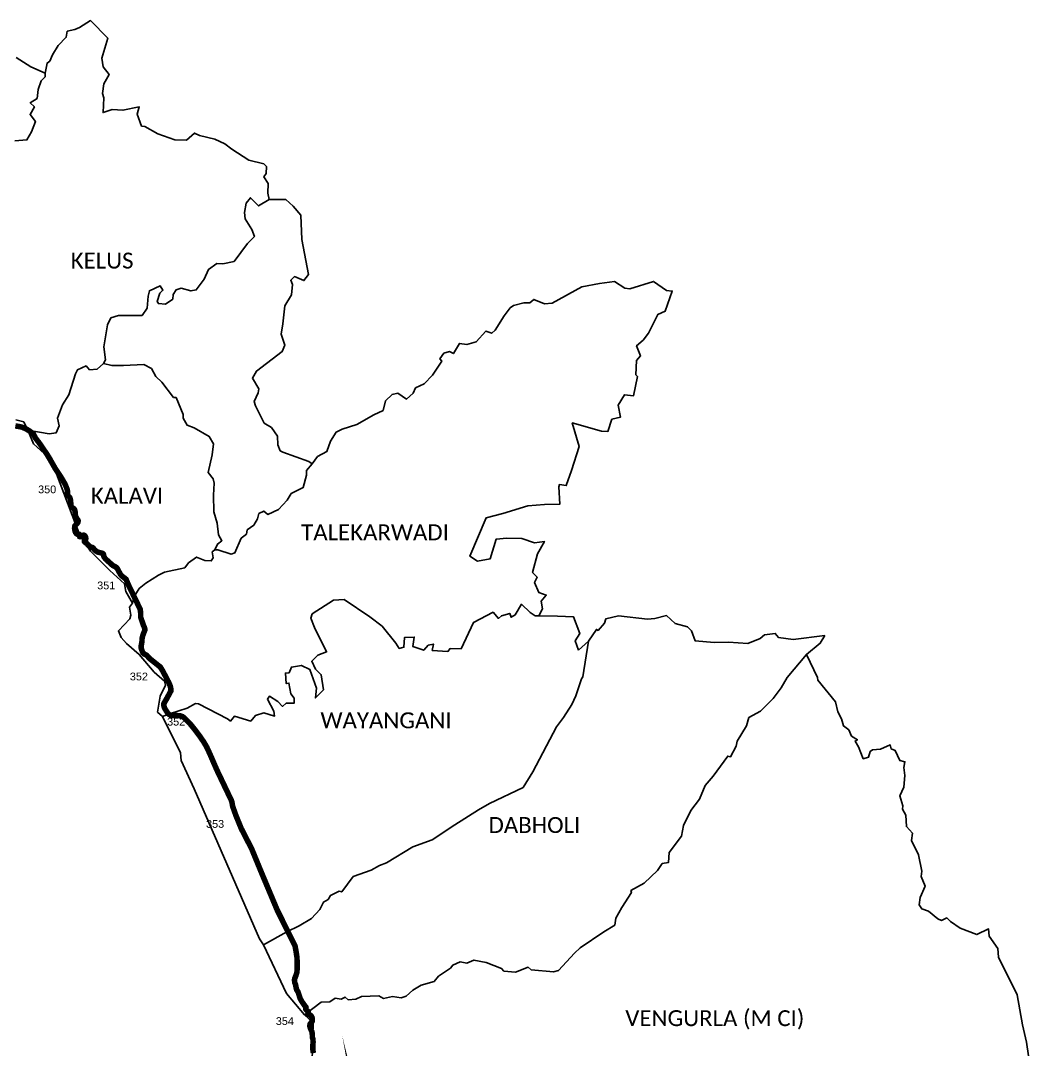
# Model space of a CAD drawing. Header units: metres. Extents: x 0 to 561379, y 0 to 4092696.
# Drawn here: x 348725 to 357840, y 1753871 to 1763161 of the extents above; entities that cross this region are included whole.
import ezdxf

# ---------------------------------------------------------------- set-up
doc = ezdxf.new("R2010")
doc.units = ezdxf.units.M
for name, color, linetype in [('COASTLINE', 5, 'Continuous'), ('NATURALLY PROTECTED', 3, 'Continuous'), ('VILLAGE BOUNDRY', 32, 'Continuous'), ('VILLAGE NAME', 1, 'Continuous')]:
    doc.layers.add(name, color=color, linetype=linetype)
doc.styles.get("Standard").update_dxf_attribs({"font": 'arial.ttf'})

msp = doc.modelspace()

# ---------------------------------------------------------------- linework, layer by layer
at = {"layer": 'COASTLINE', "const_width": 50, "flags": 128}
for points in [[(348677.6439802059, 1759501.072132849), (348706.3421552451, 1759496.37231538), (348735.3291499772, 1759490.893671015), (348766.99429096, 1759477.7610382), (348786.0301344217, 1759467.582576367), (348809.2669916124, 1759452.717725114), (348827.278837976, 1759438.886833704), (348842.0417876385, 1759424.786599319), (348851.2840022169, 1759409.115279756), (348856.787369295, 1759397.326607438), (348860.6231435991, 1759389.998725322), (348870.1954785017, 1759377.309652595), (348874.8790408039, 1759371.442964884), (348887.4766729758, 1759355.196110707), (348910.8996665656, 1759322.640323762), (348934.5838368981, 1759286.839234998), (348960.6144522521, 1759248.829922058), (348983.3223190465, 1759212.638625006), (349037.3475574029, 1759117.424151029), (349090.3716182459, 1759037.544132438), (349126.2243446728, 1758976.346118143), (349144.9782857794, 1758930.585327994), (349148.5819029791, 1758912.849630964), (349149.1332761025, 1758890.520639847), (349149.5385146199, 1758881.191636082), (349151.9595815681, 1758873.238794702), (349159.5699816534, 1758865.459147376), (349168.2987512981, 1758856.536259135), (349171.6784256405, 1758847.651460046), (349176.5454335121, 1758827.834826036), (349178.2752112245, 1758802.24749138), (349179.5216756717, 1758783.809455834), (349183.2914629492, 1758771.127858736), (349189.552449864, 1758764.624213378), (349204.7732500347, 1758754.42402266), (349211.1731166462, 1758747.681452976), (349215.1508798939, 1758736.962201767), (349218.7835167315, 1758716.215953894), (349220.3402130312, 1758689.764213979), (349224.6807217548, 1758678.958887414), (349234.3670623784, 1758661.843454628), (349238.2001629375, 1758655.070496961), (349243.1879959378, 1758650.605664598), (349244.9177736502, 1758644.727500173), (349242.841833112, 1758631.93357201), (349236.6150479135, 1758621.214320802), (349226.4104994672, 1758612.570268217), (349219.4675510576, 1758603.678944604), (349215.1664472502, 1758598.170837156), (349213.7589736818, 1758588.637667103), (349212.2241181836, 1758578.24170742), (349214.4512993332, 1758564.952337017), (349216.9636230155, 1758549.961549225), (349221.9145283969, 1758537.214683426), (349229.6980098951, 1758528.397436788), (349235.1920492323, 1758524.241301184), (349240.0227825562, 1758522.609521071), (349246.6216409716, 1758521.861447962), (349252.1996299759, 1758522.609521071), (349256.5546485185, 1758521.725292396), (349259.4794134704, 1758518.869155528), (349259.7519907853, 1758514.925339141), (349258.7311213742, 1758507.853074753), (349258.1623984547, 1758503.913140021), (349258.8668918239, 1758501.937350172), (349261.9284636408, 1758500.985304549), (349265.0584388906, 1758501.869011555), (349273.1538814981, 1758505.405404582), (349282.8029111581, 1758511.426506269), (349291.2932281268, 1758514.473052261), (349296.0825048249, 1758514.364545144), (349303.3757617229, 1758510.991434461), (349308.8179802775, 1758504.35476355), (349312.3013732624, 1758496.629891451), (349313.623839626, 1758487.440694934), (349312.9698613537, 1758477.975013935), (349310.5757412125, 1758472.752587234), (349305.1335226576, 1758468.400304149), (349301.4324823873, 1758463.286906235), (349301.3236587445, 1758457.302843036), (349307.4395474691, 1758450.710513976), (349325.04466, 1758437.001578678), (349343.7317141299, 1758416.759784568), (349357.6642496532, 1758408.125643691), (349374.3837068474, 1758403.669026839), (349381.3494564013, 1758398.098647026), (349389.9879808071, 1758385.007367627), (349403.6427569375, 1758372.473752213), (349418.1328840781, 1758363.281947352), (349435.4088964741, 1758358.547281012), (349451.3863734974, 1758354.168491455), (349462.203350159, 1758351.067071596), (349467.3910104573, 1758349.579676996), (349472.0233884006, 1758344.756965376), (349474.6538113092, 1758336.693530203), (349475.5306189453, 1758326.702528687), (349478.8626952457, 1758318.11325133), (349490.7876936637, 1758300.935218284), (349515.1983913637, 1758278.955223617), (349529.6092076447, 1758265.979368977), (349543.0807591022, 1758253.849251566), (349556.7648579255, 1758241.527751261), (349566.2294249201, 1758236.886283809), (349580.3882438468, 1758229.942733485), (349592.2496761178, 1758221.01607453), (349601.3690973832, 1758207.168375322), (349618.2035967141, 1758175.616800883), (349626.8701911624, 1758159.373686402), (349640.0097818968, 1758145.193074464), (349668.9454703053, 1758123.106659355), (349676.5639549843, 1758117.291521566), (349682.7992382396, 1758102.773573198), (349698.8798998847, 1758065.332096056), (349765.3787640472, 1757927.347299252), (349788.1293263003, 1757880.140001064), (349804.0492224801, 1757847.106299404), (349808.8387813127, 1757813.162338114), (349809.2906585342, 1757772.948974349), (349814.7152580232, 1757757.134061967), (349821.629677674, 1757736.975718264), (349833.5485408973, 1757702.22738745), (349840.5116434413, 1757688.193438832), (349846.1808370225, 1757668.640769252), (349846.4648149094, 1757657.589214996), (349842.4953429868, 1757647.104193095), (349836.9151827091, 1757632.364675127), (349828.2739897302, 1757609.539700066), (349820.9492981312, 1757578.810439314), (349820.3637232915, 1757553.157374386), (349816.6782292558, 1757532.471118428), (349813.4610878704, 1757514.413672261), (349813.5596545783, 1757496.198441038), (349817.812067972, 1757480.89632912), (349829.1525279658, 1757451.708436169), (349839.5468996963, 1757442.757672261), (349852.7133648365, 1757435.965514086), (349862.7723451987, 1757430.776407901), (349872.2757101466, 1757420.096348145), (349888.9068911789, 1757401.405914997), (349915.367799858, 1757380.423433293), (349951.3712471332, 1757351.874085918), (349986.5171582504, 1757324.004731697), (350006.1095467703, 1757291.204530745), (350037.4333553919, 1757232.765657529), (350061.6679533431, 1757186.009187733), (350076.2664760509, 1757151.781088508), (350080.8613348165, 1757129.248820755), (350081.807861211, 1757108.322534302), (350076.2796201575, 1757098.120778578), (350065.5492216965, 1757078.319018331), (350054.4443039628, 1757057.826124304), (350037.1559659528, 1757026.426787335), (350020.6914670073, 1756998.976051603), (350017.6485506719, 1756990.238098628), (350017.2930601057, 1756978.685742291), (350021.2055291677, 1756963.22399971), (350030.450356726, 1756943.140792925), (350044.3632003522, 1756921.891134626), (350055.2396688928, 1756905.279056881), (350066.2326068894, 1756895.58807033), (350079.7464304917, 1756888.301400051), (350091.1252378646, 1756886.524074333), (350118.5073392204, 1756886.168817857), (350138.9536497919, 1756885.903546607), (350165.0921496574, 1756883.32520104), (350187.2486433284, 1756876.005143957), (350204.3184090107, 1756863.031240047), (350218.3649502552, 1756848.635788563), (350224.3192998759, 1756842.533535375), (350257.4614494675, 1756808.895834), (350296.3208264605, 1756760.702562864), (350339.1974228368, 1756703.794487336), (350377.3741351039, 1756648.900619296), (350405.2141085006, 1756601.353806035), (350435.5790140842, 1756535.212457865), (350494.9542300032, 1756398.161186712), (350609.2916040222, 1756158.210216313), (350630.9306363482, 1756112.798059093), (350639.6036524081, 1756065.376117227), (350668.9362880089, 1755982.913837906), (350717.0612120951, 1755865.176312006), (350810.471281399, 1755683.532788892), (350903.0309615136, 1755458.678083777), (351041.3836508155, 1755129.566915338), (351174.5205682294, 1754861.993580161), (351203.1401799481, 1754803.110383066), (351213.7697122814, 1754741.687834163), (351220.0712328785, 1754699.308908641), (351221.3315369943, 1754654.002668237), (351221.7516383686, 1754603.942898165), (351219.2310301298, 1754568.694267146), (351210.4089012974, 1754538.494582893), (351200.3791385863, 1754513.353429795), (351197.137230447, 1754498.432136126), (351199.5582973949, 1754475.305513361), (351206.5541030026, 1754457.018934042), (351211.3962368988, 1754430.934448987), (351217.0540299077, 1754409.566371863), (351222.9729996598, 1754400.154422753), (351229.806923001, 1754389.287575751), (351235.0793708155, 1754372.993734893), (351241.6847106558, 1754352.580757855), (351249.0084568139, 1754329.9476359), (351263.0625932458, 1754304.847091724), (351285.9300680498, 1754270.694998146), (351294.569628871, 1754261.603353701), (351300.2844247408, 1754253.670335737), (351301.6597483025, 1754247.43013314), (351299.3319587625, 1754239.391216403), (351299.7745082431, 1754233.629384127), (351304.6415161148, 1754226.542513013), (351313.0022811274, 1754219.561540671), (351318.7522022218, 1754214.760539799), (351321.8905817039, 1754210.465201207), (351322.5259044945, 1754205.599595989), (351321.4313473647, 1754193.803885859), (351323.0648406303, 1754189.373608565), (351326.1336673567, 1754185.354150197), (351334.9162535373, 1754182.074939904), (351342.8871955957, 1754179.098778361), (351346.7687028602, 1754175.517040987), (351350.2603871701, 1754169.699390147), (351354.6763724343, 1754162.341720293), (351358.1112356851, 1754151.238573437), (351358.6408440801, 1754135.372537509), (351357.4769493101, 1754126.275676375), (351348.4746430127, 1754113.954901845), (351338.1831890831, 1754099.869768629), (351336.7279080857, 1754091.425068228), (351336.6315214307, 1754077.300884538), (351339.7003481574, 1754065.560205752), (351344.7798212363, 1754053.501830646), (351355.4094255607, 1754028.267765186), (351357.4810949726, 1754010.606567404), (351358.6449897426, 1753988.182632559), (351359.1604082761, 1753978.252429322), (351362.4527808243, 1753969.09476991), (351364.357712781, 1753957.988440427), (351365.3122515906, 1753938.48793773), (351363.0901764465, 1753909.585397632), (351363.6166755945, 1753894.844079711), (351362.5584952202, 1753874.112438565), (351364.8893940071, 1753857.245320144), (351367.5262060015, 1753838.164517316)], [(351787.8837842638, 1753246.835922051), (351787.5569904406, 1753248.155109825), (351791.5982979375, 1753225.574265369)]]:
    msp.add_lwpolyline(points, dxfattribs=at)
at = {"layer": 'NATURALLY PROTECTED', "const_width": 50, "flags": 128}
for points in [[(348966.4606713285, 1759239.51234709), (348983.3223190465, 1759212.638625006), (349037.3475574029, 1759117.424151029), (349090.3716182459, 1759037.544132438), (349126.2243446728, 1758976.346118143), (349144.9782857794, 1758930.585327994), (349148.5819029791, 1758912.849630964), (349149.1332761025, 1758890.520639847), (349149.5385146199, 1758881.191636082), (349151.9595815681, 1758873.238794702), (349159.5699816534, 1758865.459147376), (349168.2987512981, 1758856.536259135), (349171.6784256405, 1758847.651460046), (349176.5454335121, 1758827.834826036), (349178.2752112245, 1758802.24749138), (349179.5216756717, 1758783.809455834), (349183.2914629492, 1758771.127858736), (349189.552449864, 1758764.624213378), (349204.7732500347, 1758754.42402266), (349211.1731166462, 1758747.681452976), (349215.1508798939, 1758736.962201767), (349218.7835167315, 1758716.215953894), (349220.3402130312, 1758689.764213979), (349222.9444848616, 1758683.281101196)], [(349421.5847349808, 1758362.335932618), (349435.4088964741, 1758358.547281012), (349451.3863734974, 1758354.168491455), (349462.203350159, 1758351.067071596), (349467.3910104573, 1758349.579676996), (349472.0233884006, 1758344.756965376), (349474.6538113092, 1758336.693530203), (349475.5306189453, 1758326.702528687), (349478.8626952457, 1758318.11325133), (349490.7876936637, 1758300.935218284), (349515.1983913637, 1758278.955223617), (349529.6092076447, 1758265.979368977), (349543.0807591022, 1758253.849251566), (349556.7648579255, 1758241.527751261), (349566.2294249201, 1758236.886283809), (349580.3882438468, 1758229.942733485), (349592.2496761178, 1758221.01607453), (349601.3690973832, 1758207.168375322), (349618.2035967141, 1758175.616800883), (349626.8701911624, 1758159.373686402), (349640.0097818968, 1758145.193074464), (349668.9454703053, 1758123.106659355), (349676.5639549843, 1758117.291521566), (349682.7992382396, 1758102.773573198), (349698.8798998847, 1758065.332096056), (349765.3787640472, 1757927.347299252), (349788.1293263003, 1757880.140001064), (349797.2402126318, 1757861.234959377)], [(349809.0647199235, 1757793.055656232), (349809.2906585342, 1757772.948974349), (349814.7152580232, 1757757.134061967), (349821.629677674, 1757736.975718264), (349833.5485408973, 1757702.22738745), (349840.5116434413, 1757688.193438832), (349846.1808370225, 1757668.640769252), (349846.4648149094, 1757657.589214996), (349842.4953429868, 1757647.104193095), (349836.9151827091, 1757632.364675127)], [(349915.367799858, 1757380.423433293), (349951.3712471332, 1757351.874085918), (349986.5171582504, 1757324.004731697), (350006.1095467703, 1757291.204530745), (350037.4333553919, 1757232.765657529), (350061.6679533431, 1757186.009187733), (350076.2664760509, 1757151.781088508), (350080.8613348165, 1757129.248820755), (350081.807861211, 1757108.322534302), (350076.2796201575, 1757098.120778578), (350065.5492216965, 1757078.319018331)], [(350123.553237055, 1756886.103352177), (350138.9536497919, 1756885.903546607), (350165.0921496574, 1756883.32520104), (350187.2486433284, 1756876.005143957), (350204.3184090107, 1756863.031240047), (350218.3649502552, 1756848.635788563), (350224.3192998759, 1756842.533535375), (350228.5691148316, 1756838.220175857)], [(350371.7927047928, 1756656.926095582), (350377.3741351039, 1756648.900619296), (350405.2141085006, 1756601.353806035), (350435.5790140842, 1756535.212457865), (350494.9542300032, 1756398.161186712), (350609.2916040222, 1756158.210216313), (350630.9306363482, 1756112.798059093), (350639.6036524081, 1756065.376117227), (350668.9362880089, 1755982.913837906), (350717.0612120951, 1755865.176312006), (350810.471281399, 1755683.532788892), (350903.0309615136, 1755458.678083777), (351041.3836508155, 1755129.566915338), (351174.5205682294, 1754861.993580161), (351203.1401799481, 1754803.110383066), (351213.7697122814, 1754741.687834163), (351220.0712328785, 1754699.308908641), (351220.2085706464, 1754694.371800327)], [(351285.1132102506, 1754271.914958121), (351285.9300680498, 1754270.694998146), (351294.569628871, 1754261.603353701), (351300.2844247408, 1754253.670335737), (351301.6597483025, 1754247.43013314), (351299.3319587625, 1754239.391216403), (351299.7745082431, 1754233.629384127), (351304.6415161148, 1754226.542513013), (351313.0022811274, 1754219.561540671), (351318.7522022218, 1754214.760539799), (351321.8905817039, 1754210.465201207), (351322.5259044945, 1754205.599595989), (351321.4313473647, 1754193.803885859), (351323.0648406303, 1754189.373608565), (351326.1336673567, 1754185.354150197), (351334.9162535373, 1754182.074939904), (351342.8871955957, 1754179.098778361), (351346.7687028602, 1754175.517040987), (351350.2603871701, 1754169.699390147), (351354.6763724343, 1754162.341720293), (351358.1112356851, 1754151.238573437), (351358.6408440801, 1754135.372537509), (351357.4769493101, 1754126.275676375), (351348.4746430127, 1754113.954901845), (351338.1831890831, 1754099.869768629)]]:
    msp.add_lwpolyline(points, dxfattribs=at)
at = {"layer": 'VILLAGE BOUNDRY'}
for points in [[(348673.5740081524, 1762076.232912191, 0), (348782.4339259241, 1762082.999635117, 0), (348823.6605345556, 1762156.101127271, 0), (348858.5247598332, 1762250.931546298, 0), (348811.2967503292, 1762313.432722767, 0), (348849.8197281309, 1762382.506707051, 0), (348812.4965780123, 1762419.258129122, 0), (348873.3302000108, 1762459.159567473, 0), (348884.3607885648, 1762540.296246408, 0), (348910.8017860281, 1762617.418912986, 0), (348946.6955710513, 1762653.23343714, 0), (348946.8768346428, 1762687.590157151, 0), (348964.1893597768, 1762776.79194487, 0), (348987.7387717629, 1762793.605756756, 0), (349011.6973174594, 1762852.3992663, 0), (349063.2846913642, 1762937.546220881, 0), (349137.6243781251, 1763010.015628807, 0), (349146.1308237278, 1763065.327367904, 0), (349214.9245186481, 1763080.26911593, 0), (349255.6430969897, 1763097.835335736, 0), (349356.3798606513, 1763161.29015156, 0), (349511.6777403022, 1763002.169023921, 0), (349458.5831120486, 1762821.937049582, 0), (349471.5806739155, 1762742.565729054, 0), (349524.3597424601, 1762675.128691819, 0), (349475.5738055734, 1762590.825290938, 0), (349464.6328359602, 1762501.56960442, 0), (349475.2264131329, 1762464.396711922, 0), (349469.649948704, 1762330.727116744, 0), (349552.86357482, 1762357.696614139, 0), (349648.9392676754, 1762351.328544875, 0), (349796.5177088071, 1762381.384794646, 0), (349777.0750328723, 1762315.27123835, 0), (349817.539511819, 1762209.22097882, 0), (349847.3976422179, 1762203.493061116, 0), (349964.4243197948, 1762138.392532326, 0), (350117.8512657998, 1762085.937872231, 0), (350223.7084143008, 1762081.801573853, 0), (350296.2771855761, 1762144.943219343, 0), (350339.6713976543, 1762123.936975578, 0), (350477.2191771858, 1762089.607565409, 0), (350567.2941344323, 1762049.755115305, 0), (350632.0439921634, 1762001.127164556, 0), (350784.5546362281, 1761901.627844196, 0), (350919.1678208332, 1761867.140702123, 0), (350943.2223894303, 1761843.98383293, 0), (350942.9217507014, 1761780.8938277, 0), (350919.3830694214, 1761751.838098751, 0), (350959.5273931163, 1761691.507182792, 0), (350956.5792296564, 1761602.403699066, 0), (350967.9468230576, 1761546.06398434, 0), (350873.9698899366, 1761487.120694848, 0), (350799.3727583593, 1761561.998246055, 0), (350761.0562261934, 1761513.727860718, 0), (350745.2663492946, 1761427.980062031, 0), (350751.3427461237, 1761370.020276774, 0), (350812.6800805581, 1761274.196230614, 0), (350835.1241326079, 1761210.359002444, 0), (350774.4049526113, 1761148.910945821, 0), (350651.6104531697, 1760984.962236212, 0), (350549.2066501647, 1760965.026430688, 0), (350495.4677838924, 1760966.991764458, 0), (350421.9779680938, 1760913.771790582, 0), (350381.848838156, 1760826.192954448, 0), (350310.6487296922, 1760729.83725741, 0), (350262.7781985995, 1760720.811764253, 0), (350175.7512304929, 1760744.956585957, 0), (350129.933888594, 1760731.019388206, 0), (350103.4301486977, 1760687.751837133, 0), (350100.085710404, 1760645.740521851, 0), (350031.6254245616, 1760600.88349453, 0), (349969.1159842634, 1760605.187298124, 0), (349957.5256097507, 1760625.233867364, 0), (349980.4916554596, 1760700.255229301, 0), (350010.0532033017, 1760726.879432479, 0), (349985.6963832658, 1760766.022789561, 0), (349887.9914901216, 1760722.277983843, 0), (349876.1136169946, 1760672.489171068, 0), (349867.1838214567, 1760565.268186178, 0), (349821.1337001194, 1760499.110316026, 0), (349607.8983236204, 1760498.306906913, 0), (349541.0609455236, 1760476.078621574, 0), (349509.8223765738, 1760414.831943151, 0), (349475.3074095658, 1760215.383689753, 0), (349490.2167012268, 1760098.870769478, 0), (349472.1218161345, 1760063.379259099, 0), (349415.8889943656, 1760014.28521541, 0), (349347.3921725138, 1760006.529459295, 0), (349315.8153722397, 1760043.343725269, 0), (349237.5067183599, 1760007.933548614, 0), (349219.2273149359, 1759972.190064661, 0), (349160.3162044849, 1759781.715734163, 0), (349104.5445343969, 1759691.089703482, 0), (349059.7241588726, 1759570.478948775, 0), (349073.0378134862, 1759502.106515876, 0), (349046.6893645021, 1759439.290194858, 0), (348983.763676274, 1759430.471760789, 0), (348791.8369164712, 1759462.694914519, 0), (348753.59643947, 1759537.099093974, 0), (348681.6047914914, 1759557.224442447, 0)], [(348683.8566247162, 1762827.338967514, 0), (348818.5884440691, 1762742.946320369, 0), (348946.8768346428, 1762687.590157151, 0), (348946.6955710513, 1762653.23343714, 0), (348910.8017860281, 1762617.418912986, 0), (348884.3607885648, 1762540.296246408, 0), (348873.3302000108, 1762459.159567473, 0), (348812.4965780123, 1762419.258129122, 0), (348849.8197281309, 1762382.506707051, 0), (348811.2967503292, 1762313.432722767, 0), (348858.5247598332, 1762250.931546298, 0), (348823.6605345556, 1762156.101127271, 0), (348782.4339259241, 1762082.999635117, 0), (348673.5740081524, 1762076.232912191, 0)], [(351357.0784301748, 1753767.306443824, 0), (351366.1786759617, 1754112.175809834, 0), (351288.076731278, 1754182.323668273, 0), (351439.1776401958, 1754299.173859997, 0), (351515.4769675544, 1754301.394821838, 0), (351563.8465867843, 1754332.723539488, 0), (351618.7793063006, 1754324.21427071, 0), (351654.6025786643, 1754343.599185564, 0), (351681.2824204301, 1754320.161139641, 0), (351751.1881529605, 1754324.434478077, 0), (351802.3826672528, 1754348.86164574, 0), (351957.3187169865, 1754356.514270569, 0), (352001.3784507544, 1754331.582666676, 0), (352081.2583831298, 1754348.83289951, 0), (352159.5105329119, 1754338.271142379, 0), (352206.456151902, 1754351.595822349, 0), (352264.3750068834, 1754406.077217437, 0), (352339.8887049776, 1754450.947694383, 0), (352457.7964351618, 1754485.920304453, 0), (352498.3033774744, 1754533.525395219, 0), (352604.8300805941, 1754603.535539141, 0), (352626.1318431754, 1754631.378204929, 0), (352691.6207230025, 1754662.209229061, 0), (352753.5385913802, 1754648.967585016, 0), (352816.3684931603, 1754677.395491304, 0), (352927.7280425868, 1754655.145929323, 0), (353066.2193277639, 1754602.467563582, 0), (353087.5385194438, 1754578.033081372, 0), (353192.4922665004, 1754570.202499225, 0), (353305.6830664529, 1754613.741088645, 0), (353332.539547132, 1754591.241572454, 0), (353534.6763903414, 1754572.245984248, 0), (353581.2534856522, 1754585.00390881, 0), (353723.6141449184, 1754741.102006021, 0), (353775.6180179619, 1754788.334211776, 0), (353989.2422660355, 1754933.292020796, 0), (354089.7510804722, 1754994.052583649, 0), (354097.8726099239, 1755055.913464541, 0), (354151.8748413958, 1755153.946047537, 0), (354238.0162451732, 1755288.247765288, 0), (354234.1449506715, 1755305.068657383, 0), (354353.493027456, 1755373.594947869, 0), (354472.9680289022, 1755487.092424744, 0), (354517.4255422127, 1755550.292488051, 0), (354572.6814085135, 1755557.712121014, 0), (354578.3563668369, 1755648.776495155, 0), (354690.832530326, 1755796.485877108, 0), (354710.1125193052, 1755894.196555486, 0), (354774.0318144865, 1756027.440332476, 0), (354852.4744471963, 1756129.490827023, 0), (354903.6169996948, 1756254.661136414, 0), (354977.1441838507, 1756338.107194412, 0), (355107.665517538, 1756520.305782515, 0), (355132.1152765666, 1756512.081854169, 0), (355185.0783424652, 1756608.229168495, 0), (355191.6928340208, 1756653.959505644, 0), (355276.7206229083, 1756793.183146953, 0), (355298.3152109027, 1756868.060012621, 0), (355402.7937753559, 1756925.865350975, 0), (355517.8915736873, 1757040.063245095, 0), (355589.2734734431, 1757136.851424182, 0), (355644.9606879083, 1757229.593651186, 0), (355818.4888434963, 1757437.063508336, 0), (355919.1046754816, 1757228.439142157, 0), (355921.0358990107, 1757206.287742208, 0), (356081.2837613096, 1757010.377472822, 0), (356102.5124267041, 1756920.609374179, 0), (356134.126871881, 1756857.500984353, 0), (356154.0919935259, 1756791.640604851, 0), (356200.3901370761, 1756756.238781762, 0), (356226.293523897, 1756701.249425414, 0), (356278.9505133186, 1756666.917192986, 0), (356257.5251679259, 1756655.812663282, 0), (356287.7716909886, 1756603.432186289, 0), (356331.3669314996, 1756496.110997399, 0), (356378.8738718505, 1756509.564915748, 0), (356393.6742361629, 1756560.631946328, 0), (356415.7451534513, 1756575.491037886, 0), (356487.8017618883, 1756582.970342389, 0), (356574.0697596387, 1756621.336034807, 0), (356583.6619399093, 1756584.154468919, 0), (356620.0475565809, 1756569.69152646, 0), (356660.7679806274, 1756479.452199336, 0), (356706.4157717053, 1756468.963909327, 0), (356697.6806437398, 1756417.277069104, 0), (356707.0257720592, 1756345.928217348, 0), (356696.0779469204, 1756240.128357879, 0), (356661.4859915961, 1756160.112160374, 0), (356689.6490819749, 1756070.17170966, 0), (356683.9219681565, 1756040.19106067, 0), (356715.1826376759, 1755986.448039034, 0), (356720.8156311709, 1755883.642227396, 0), (356775.0166134125, 1755822.595302721, 0), (356767.6637754034, 1755758.869689799, 0), (356830.940643531, 1755628.220459818, 0), (356861.3129058945, 1755479.657121743, 0), (356854.7138853966, 1755432.491236709, 0), (356889.2143712592, 1755345.556908451, 0), (356843.9974354942, 1755243.626267265, 0), (356837.0031634786, 1755175.72014791, 0), (356858.566411562, 1755140.420259332, 0), (356918.6238180848, 1755120.223238956, 0), (357004.7230468775, 1755049.411296017, 0), (357037.9176808001, 1755035.412868114, 0), (357086.8734181868, 1755059.00060601, 0), (357119.965537484, 1755026.014135026, 0), (357205.5622417427, 1754966.751212202, 0), (357355.9238852385, 1754907.766675934, 0), (357462.1530780944, 1754959.593096858, 0), (357466.1817887922, 1754894.557248598, 0), (357544.9234882332, 1754783.004466198, 0), (357550.5979971474, 1754704.683592, 0), (357719.8832515169, 1754363.040806374, 0), (357768.0893385761, 1754092.636100462, 0), (357804.2826941842, 1753937.206739312, 0), (357839.9249339478, 1753690.335226534, 0)]]:
    msp.add_polyline3d(points, dxfattribs=at)
for points in [[(350844.1361716958, 1759681.34048596, 0), (350923.6761305756, 1759526.756699502, 0), (350989.8234728134, 1759487.202595531, 0), (351044.3993275467, 1759409.668956765, 0), (351047.5967669178, 1759329.692100401, 0), (351067.6664339607, 1759277.197561445, 0), (351091.3010940948, 1759263.71820656, 0), (351326.530260694, 1759179.005306936, 0), (351357.3106216985, 1759157.610063892, 0), (351307.0079450217, 1759097.590029591, 0), (351304.9673659875, 1759056.280898644, 0), (351274.2950232041, 1758943.949073963, 0), (351168.022410398, 1758890.05440345, 0), (351129.9044897439, 1758829.607215479, 0), (351051.6149592447, 1758747.478180095, 0), (350955.5523648097, 1758702.253520576, 0), (350920.1146171985, 1758732.466179226, 0), (350876.45183531, 1758710.183344305, 0), (350864.6846582901, 1758661.708377854, 0), (350830.1976175056, 1758606.173343627, 0), (350770.1073149765, 1758561.409846113, 0), (350765.3913285957, 1758524.818232223, 0), (350716.1583029903, 1758486.671038936, 0), (350659.4596971835, 1758355.749618132, 0), (350625.9792291353, 1758344.635182071, 0), (350504.1221894901, 1758383.757889342, 0), (350477.5324956064, 1758382.088795807, 0), (350502.0003923044, 1758434.264906323, 0), (350542.7000773277, 1758464.634878824, 0), (350510.6385642949, 1758517.058398189, 0), (350500.3955984683, 1758624.002230186, 0), (350470.6102722689, 1758724.608253196, 0), (350467.4240185457, 1758876.727220421, 0), (350473.8478590156, 1758984.605701525, 0), (350463.0976843602, 1759024.64882016, 0), (350418.7419189123, 1759081.745699181, 0), (350453.8855971528, 1759241.410761769, 0), (350464.9280048801, 1759338.347650936, 0), (350428.6344148095, 1759406.277541405, 0), (350293.2372921431, 1759483.476955571, 0), (350227.6284337585, 1759508.233503753, 0), (350193.5828378581, 1759570.566917624, 0), (350192.3303552559, 1759604.656814582, 0), (350129.3539680917, 1759758.112638152, 0), (350106.5501730405, 1759758.609232395, 0), (350000.025131422, 1759896.341770433, 0), (349946.8169813558, 1759946.220473004, 0), (349905.7030892995, 1760020.718071469, 0), (349837.4875865736, 1760055.189770099, 0), (349652.8357946213, 1760045.333906782, 0), (349549.1250526834, 1760047.556245139, 0), (349472.1218161345, 1760063.379259099, 0), (349490.2167012268, 1760098.870769478, 0), (349475.3074095658, 1760215.383689753, 0), (349509.8223765738, 1760414.831943151, 0), (349541.0609455236, 1760476.078621574, 0), (349607.8983236204, 1760498.306906913, 0), (349821.1337001194, 1760499.110316026, 0), (349867.1838214567, 1760565.268186178, 0), (349876.1136169946, 1760672.489171068, 0), (349887.9914901216, 1760722.277983843, 0), (349985.6963832658, 1760766.022789561, 0), (350010.0532033017, 1760726.879432479, 0), (349980.4916554596, 1760700.255229301, 0), (349957.5256097507, 1760625.233867364, 0), (349969.1159842634, 1760605.187298124, 0), (350031.6254245616, 1760600.88349453, 0), (350100.085710404, 1760645.740521851, 0), (350103.4301486977, 1760687.751837133, 0), (350129.933888594, 1760731.019388206, 0), (350175.7512304929, 1760744.956585957, 0), (350262.7781985995, 1760720.811764253, 0), (350310.6487296922, 1760729.83725741, 0), (350381.848838156, 1760826.192954448, 0), (350421.9779680938, 1760913.771790582, 0), (350495.4677838924, 1760966.991764458, 0), (350549.2066501647, 1760965.026430688, 0), (350651.6104531697, 1760984.962236212, 0), (350774.4049526113, 1761148.910945821, 0), (350835.1241326079, 1761210.359002444, 0), (350812.6800805581, 1761274.196230614, 0), (350751.3427461237, 1761370.020276774, 0), (350745.2663492946, 1761427.980062031, 0), (350761.0562261934, 1761513.727860718, 0), (350799.3727583593, 1761561.998246055, 0), (350873.9698899366, 1761487.120694848, 0), (350967.9468230576, 1761546.06398434, 0), (351118.8432642067, 1761547.110775405, 0), (351185.1105180881, 1761485.507804556, 0), (351253.3602320322, 1761402.814611871, 0), (351262.7747681099, 1761184.427680421, 0), (351325.3085971194, 1760867.752772973, 0), (351282.1899198046, 1760813.183494637, 0), (351198.7764570442, 1760849.486601804, 0), (351163.4840614785, 1760815.803593748, 0), (351180.149635252, 1760777.386959953, 0), (351171.3711393151, 1760684.596827703, 0), (351108.7087322201, 1760584.339057059, 0), (351093.0590577673, 1760423.952135804, 0), (351076.0361720697, 1760331.133395789, 0), (351110.4478050619, 1760230.077492384, 0), (351086.6575204942, 1760173.036615403, 0), (350854.0053640551, 1759996.878589486, 0), (350817.6092545796, 1759933.202000638, 0), (350875.4490005187, 1759837.340543197, 0), (350870.8825174897, 1759798.50167626, 0), (350832.3836064648, 1759721.684979503, 0)], [(352451.0227848438, 1757531.087930465, 0), (352404.1696098052, 1757520.575303941, 0), (352364.5147677003, 1757474.852715905, 0), (352264.0619150324, 1757510.278520589, 0), (352277.8767032243, 1757593.815217427, 0), (352189.8539345954, 1757589.716802423, 0), (352185.5651527902, 1757503.287606094, 0), (352142.4688238602, 1757491.942007023, 0), (352111.7597893538, 1757540.757379438, 0), (351989.2783556292, 1757692.738668273, 0), (351877.4199217926, 1757776.631680595, 0), (351645.0282825009, 1757932.45420178, 0), (351549.5121962192, 1757928.147486994, 0), (351356.4592795956, 1757803.210803096, 0), (351344.6903777882, 1757766.166524617, 0), (351376.6646038302, 1757682.13761228, 0), (351487.1816913983, 1757460.131442521, 0), (351407.6150168337, 1757431.3297084, 0), (351353.0035761183, 1757376.946225869, 0), (351388.0896346427, 1757305.194283292, 0), (351438.6885216233, 1757253.913809284, 0), (351459.069901303, 1757116.97846372, 0), (351385.7941959595, 1757044.712102949, 0), (351395.313727824, 1757132.510900924, 0), (351336.6659175887, 1757301.31371887, 0), (351259.7993153129, 1757338.811544082, 0), (351169.4676055026, 1757323.256597359, 0), (351147.9899508415, 1757271.801406393, 0), (351115.0347108842, 1757269.68701479, 0), (351123.5297223139, 1757173.905547466, 0), (351146.3949457841, 1757179.093484806, 0), (351165.2819418154, 1757081.178794326, 0), (351194.1999504942, 1757041.837579071, 0), (351195.9331970089, 1756998.197566801, 0), (351123.4181291168, 1756998.142705163, 0), (351089.4492871404, 1756969.159455016, 0), (351048.1811750568, 1757012.610769738, 0), (350971.5852934418, 1757059.480229382, 0), (350953.124083142, 1757034.541478848, 0), (351009.9735327425, 1756926.554796728, 0), (351017.3552930396, 1756880.478928253, 0), (350920.2263281366, 1756909.007281097, 0), (350845.0317942166, 1756885.874954461, 0), (350802.1840687628, 1756835.24441757, 0), (350655.6647562298, 1756879.276679224, 0), (350619.4246590397, 1756835.465022534, 0), (350591.2112704942, 1756856.325850744, 0), (350330.8247797382, 1756990.660073434, 0), (350304.2340054201, 1756994.737134904, 0), (350227.1725440471, 1756954.094917289, 0), (350077.3659908029, 1756905.961887736, 0), (350006.4908160684, 1756876.318619345, 0), (349961.2564806981, 1756916.914986549, 0), (349984.5933832069, 1757059.645123254, 0), (350032.3162627678, 1757160.610559048, 0), (350024.3039858172, 1757195.936439457, 0), (349932.2605912859, 1757278.29880423, 0), (349795.7064409736, 1757437.305379962, 0), (349680.2410519633, 1757536.459470774, 0), (349633.4166601597, 1757590.842225909, 0), (349607.8394036627, 1757649.895539639, 0), (349711.0094458512, 1757758.097907657, 0), (349719.6164699813, 1757792.983934027, 0), (349709.3228633567, 1757865.011359291, 0), (349734.6623912456, 1757900.520335133, 0), (349747.4414902715, 1757953.441229413, 0), (349794.7864716356, 1758032.229671137, 0), (349856.7165864903, 1758080.012207432, 0), (349969.9042256661, 1758152.348498715, 0), (350025.189152572, 1758179.819981496, 0), (350207.1896575686, 1758220.065286175, 0), (350241.3443954442, 1758266.102860826, 0), (350314.0445147994, 1758317.127678351, 0), (350388.4703572767, 1758285.786206837, 0), (350446.280643482, 1758282.679895502, 0), (350463.4751057663, 1758309.228836644, 0), (350455.3170075407, 1758363.354051522, 0), (350477.5324956064, 1758382.088795807, 0), (350504.1221894901, 1758383.757889342, 0), (350625.9792291353, 1758344.635182071, 0), (350659.4596971835, 1758355.749618132, 0), (350716.1583029903, 1758486.671038936, 0), (350765.3913285957, 1758524.818232223, 0), (350770.1073149765, 1758561.409846113, 0), (350830.1976175056, 1758606.173343627, 0), (350864.6846582901, 1758661.708377854, 0), (350876.45183531, 1758710.183344305, 0), (350920.1146171985, 1758732.466179226, 0), (350955.5523648097, 1758702.253520576, 0), (351051.6149592447, 1758747.478180095, 0), (351129.9044897439, 1758829.607215479, 0), (351168.022410398, 1758890.05440345, 0), (351274.2950232041, 1758943.949073963, 0), (351304.9673659875, 1759056.280898644, 0), (351307.0079450217, 1759097.590029591, 0), (351357.3106216985, 1759157.610063892, 0), (351406.2285613895, 1759224.235556456, 0), (351488.3008152129, 1759269.429723938, 0), (351523.3640743742, 1759363.197050328, 0), (351573.3720393793, 1759444.200587969, 0), (351626.922201499, 1759470.465240486, 0), (351759.996443406, 1759512.60149781, 0), (351914.117656217, 1759600.067339611, 0), (351997.2316788923, 1759641.462560491, 0), (352018.7027066672, 1759727.459006476, 0), (352078.5868742877, 1759785.273794739, 0), (352130.4164962715, 1759797.715311333, 0), (352209.0318362695, 1759743.370578962, 0), (352268.7703140794, 1759797.436009854, 0), (352289.6724047182, 1759844.575579945, 0), (352367.6692998183, 1759879.917446453, 0), (352441.7336001479, 1759960.187659119, 0), (352526.9247547674, 1760084.803199412, 0), (352509.2570515584, 1760106.593895267, 0), (352545.8587310932, 1760157.40499877, 0), (352596.8447786642, 1760172.710156677, 0), (352631.9087166827, 1760153.672922334, 0), (352687.9672656155, 1760246.797912446, 0), (352753.7986566738, 1760235.721395594, 0), (352836.6105557191, 1760259.311218841, 0), (352923.5325504746, 1760357.399847303, 0), (352977.6591440655, 1760337.261756858, 0), (353009.016147705, 1760365.341341696, 0), (353090.516763302, 1760496.161811105, 0), (353143.0231484098, 1760566.01189185, 0), (353174.1322542916, 1760588.279870847, 0), (353268.9381155627, 1760611.752099068, 0), (353321.1414920042, 1760613.016632253, 0), (353357.0356505786, 1760643.145122209, 0), (353452.9750039784, 1760603.669149946, 0), (353521.8612856785, 1760610.052453479, 0), (353792.1117953974, 1760758.512507547, 0), (353950.4997082904, 1760787.933911409, 0), (354085.5369023917, 1760805.166914279, 0), (354179.8981441898, 1760744.561239464, 0), (354223.1265463925, 1760738.418187245, 0), (354438.3633228597, 1760806.505989764, 0), (354555.0687358973, 1760724.785401781, 0), (354607.5351632673, 1760719.181586332, 0), (354544.5842361078, 1760537.474814797, 0), (354477.5767675341, 1760508.064871316, 0), (354393.9265995612, 1760339.933188152, 0), (354344.7878270011, 1760276.179975021, 0), (354285.4547077202, 1760224.930993741, 0), (354319.1770059282, 1760135.110856557, 0), (354283.7944230525, 1760092.621268024, 0), (354278.7403268547, 1759962.210540389, 0), (354292.9420268106, 1759948.813613538, 0), (354255.8604748908, 1759771.890651174, 0), (354174.7988409543, 1759782.112303058, 0), (354117.8751896066, 1759688.104659592, 0), (354139.6217827872, 1759579.851617889, 0), (354062.6299417745, 1759560.949101058, 0), (354026.743894817, 1759451.059484189, 0), (353969.2029476501, 1759452.421767558, 0), (353705.0940154659, 1759528.262748543, 0), (353766.8554911603, 1759314.769784269, 0), (353698.2168445325, 1759099.772105538, 0), (353650.1388307608, 1758962.827355937, 0), (353587.8984490177, 1758971.195432877, 0), (353582.494700493, 1758951.523117132, 0), (353592.2342260012, 1758793.856881988, 0), (353453.2944354017, 1758790.820349598, 0), (353303.8842920448, 1758780.047505111, 0), (353078.5381028411, 1758711.470355032, 0), (352927.0845881492, 1758670.881047823, 0), (352780.207049618, 1758324.225671955, 0), (352849.2275767796, 1758278.894626118, 0), (352963.1723895539, 1758299.831186873, 0), (353018.1533053864, 1758478.887864332, 0), (353114.8193292461, 1758486.516405618, 0), (353248.4531139866, 1758483.623564505, 0), (353362.2900683788, 1758446.595715326, 0), (353453.7219643994, 1758458.725649925, 0), (353391.5613308058, 1758347.046473491, 0), (353346.2696769487, 1758178.528456143, 0), (353389.0364219084, 1758135.030226539, 0), (353364.7024437771, 1758087.603761658, 0), (353401.9846960819, 1757997.88717939, 0), (353469.4519893104, 1757974.33729863, 0), (353422.4857371349, 1757917.603721619, 0), (353436.732477236, 1757849.368224263, 0), (353402.8338339127, 1757785.783962203, 0), (353368.7948008013, 1757785.656972825, 0), (353323.7453176351, 1757815.326091947, 0), (353245.4037542951, 1757890.22218319, 0), (353189.7518414025, 1757794.355200515, 0), (353152.0121180216, 1757773.075748757, 0), (353140.0622873451, 1757808.732759229, 0), (353066.3702241022, 1757785.243899681, 0), (353038.7669977014, 1757762.327949797, 0), (352989.3626743018, 1757818.619070952, 0), (352812.052796697, 1757727.213074258, 0), (352700.5270251589, 1757487.944319193, 0), (352601.942739498, 1757490.037614726, 0), (352582.4776955468, 1757465.462803414, 0), (352440.6588826184, 1757474.322256432, 0)], [(350470.6102722689, 1758724.608253196, 0), (350500.3955984683, 1758624.002230186, 0), (350510.6385642949, 1758517.058398189, 0), (350542.7000773277, 1758464.634878824, 0), (350502.0003923044, 1758434.264906323, 0), (350477.5324956064, 1758382.088795807, 0), (350455.3170075407, 1758363.354051522, 0), (350463.4751057663, 1758309.228836644, 0), (350446.280643482, 1758282.679895502, 0), (350388.4703572767, 1758285.786206837, 0), (350314.0445147994, 1758317.127678351, 0), (350241.3443954442, 1758266.102860826, 0), (350207.1896575686, 1758220.065286175, 0), (350025.189152572, 1758179.819981496, 0), (349969.9042256661, 1758152.348498715, 0), (349856.7165864903, 1758080.012207432, 0), (349794.7864716356, 1758032.229671137, 0), (349747.4414902715, 1757953.441229413, 0), (349734.6623912456, 1757900.520335133, 0), (349675.1648459563, 1758004.980782018, 0), (349661.9616940935, 1758074.665047914, 0), (349530.629392905, 1758196.441957161, 0), (349356.1249813135, 1758369.894268716, 0), (349263.0920161841, 1758507.524450394, 0), (349222.5157161165, 1758606.699047784, 0), (349081.077782537, 1758980.394590112, 0), (349050.4375460981, 1759067.874763702, 0), (348939.9195228104, 1759250.09644146, 0), (348840.6870698119, 1759338.439366438, 0), (348791.8369164712, 1759462.694914519, 0), (348983.763676274, 1759430.471760789, 0), (349046.6893645021, 1759439.290194858, 0), (349073.0378134862, 1759502.106515876, 0), (349059.7241588726, 1759570.478948775, 0), (349104.5445343969, 1759691.089703482, 0), (349160.3162044849, 1759781.715734163, 0), (349219.2273149359, 1759972.190064661, 0), (349237.5067183599, 1760007.933548614, 0), (349315.8153722397, 1760043.343725269, 0), (349347.3921725138, 1760006.529459295, 0), (349415.8889943656, 1760014.28521541, 0), (349472.1218161345, 1760063.379259099, 0), (349549.1250526834, 1760047.556245139, 0), (349652.8357946213, 1760045.333906782, 0), (349837.4875865736, 1760055.189770099, 0), (349905.7030892995, 1760020.718071469, 0), (349946.8169813558, 1759946.220473004, 0), (350000.025131422, 1759896.341770433, 0), (350106.5501730405, 1759758.609232395, 0), (350129.3539680917, 1759758.112638152, 0), (350192.3303552559, 1759604.656814582, 0), (350193.5828378581, 1759570.566917624, 0), (350227.6284337585, 1759508.233503753, 0), (350293.2372921431, 1759483.476955571, 0), (350428.6344148095, 1759406.277541405, 0), (350464.9280048801, 1759338.347650936, 0), (350453.8855971528, 1759241.410761769, 0), (350418.7419189123, 1759081.745699181, 0), (350463.0976843602, 1759024.64882016, 0), (350473.8478590156, 1758984.605701525, 0), (350467.4240185457, 1758876.727220421, 0)], [(353759.8422168795, 1757476.314873096, 0), (353851.5648991103, 1757558.027441682, 0), (353799.986503053, 1757235.229477317, 0), (353787.4420220736, 1757217.414653528, 0), (353736.7252193615, 1757065.077561094, 0), (353699.3885807547, 1756984.841562712, 0), (353624.4236853205, 1756867.65037347, 0), (353562.6526515069, 1756782.959082096, 0), (353347.2153346774, 1756378.400328539, 0), (353260.4658849639, 1756236.907107871, 0), (352958.3520771981, 1756090.404484452, 0), (352857.7778426585, 1756035.450539701, 0), (352643.728657027, 1755900.478451492, 0), (352440.2499036016, 1755764.186445744, 0), (352264.3218023767, 1755700.589148289, 0), (352029.1585585196, 1755554.70114287, 0), (351963.2028695616, 1755532.109168488, 0), (351888.0810847773, 1755491.239965797, 0), (351727.0286470054, 1755432.366271059, 0), (351623.631603265, 1755294.122380693, 0), (351601.3450172751, 1755298.746902167, 0), (351522.5653376468, 1755261.084736147, 0), (351500.9755226201, 1755225.431030364, 0), (351458.705480086, 1755201.602472794, 0), (351426.6686370006, 1755133.666755638, 0), (351349.8639861825, 1755053.117248866, 0), (351239.5970369267, 1754988.06086459, 0), (351128.033436699, 1754932.920803556, 0), (350918.1069914937, 1754815.042055395, 0), (350882.5388896015, 1754868.299116403, 0), (350291.9270100105, 1756224.098531065, 0), (350175.3922035836, 1756481.574547999, 0), (350167.1373180931, 1756550.001151052, 0), (350006.4908160684, 1756876.318619345, 0), (350077.3659908029, 1756905.961887736, 0), (350227.1725440471, 1756954.094917289, 0), (350304.2340054201, 1756994.737134904, 0), (350330.8247797382, 1756990.660073434, 0), (350591.2112704942, 1756856.325850744, 0), (350619.4246590397, 1756835.465022534, 0), (350655.6647562298, 1756879.276679224, 0), (350802.1840687628, 1756835.24441757, 0), (350845.0317942166, 1756885.874954461, 0), (350920.2263281366, 1756909.007281097, 0), (351017.3552930396, 1756880.478928253, 0), (351009.9735327425, 1756926.554796728, 0), (350953.124083142, 1757034.541478848, 0), (350971.5852934418, 1757059.480229382, 0), (351048.1811750568, 1757012.610769738, 0), (351089.4492871404, 1756969.159455016, 0), (351123.4181291168, 1756998.142705163, 0), (351195.9331970089, 1756998.197566801, 0), (351194.1999504942, 1757041.837579071, 0), (351165.2819418154, 1757081.178794326, 0), (351146.3949457841, 1757179.093484806, 0), (351123.5297223139, 1757173.905547466, 0), (351115.0347108842, 1757269.68701479, 0), (351147.9899508415, 1757271.801406393, 0), (351169.4676055026, 1757323.256597359, 0), (351259.7993153129, 1757338.811544082, 0), (351336.6659175887, 1757301.31371887, 0), (351395.313727824, 1757132.510900924, 0), (351385.7941959595, 1757044.712102949, 0), (351459.069901303, 1757116.97846372, 0), (351438.6885216233, 1757253.913809284, 0), (351388.0896346427, 1757305.194283292, 0), (351353.0035761183, 1757376.946225869, 0), (351407.6150168337, 1757431.3297084, 0), (351487.1816913983, 1757460.131442521, 0), (351376.6646038302, 1757682.13761228, 0), (351344.6903777882, 1757766.166524617, 0), (351356.4592795956, 1757803.210803096, 0), (351549.5121962192, 1757928.147486994, 0), (351645.0282825009, 1757932.45420178, 0), (351877.4199217926, 1757776.631680595, 0), (351989.2783556292, 1757692.738668273, 0), (352111.7597893538, 1757540.757379438, 0), (352142.4688238602, 1757491.942007023, 0), (352185.5651527902, 1757503.287606094, 0), (352189.8539345954, 1757589.716802423, 0), (352277.8767032243, 1757593.815217427, 0), (352264.0619150324, 1757510.278520589, 0), (352364.5147677003, 1757474.852715905, 0), (352404.1696098052, 1757520.575303941, 0), (352451.0227848438, 1757531.087930465, 0), (352440.6588826184, 1757474.322256432, 0), (352582.4776955468, 1757465.462803414, 0), (352601.942739498, 1757490.037614726, 0), (352700.5270251589, 1757487.944319193, 0), (352812.052796697, 1757727.213074258, 0), (352989.3626743018, 1757818.619070952, 0), (353038.7669977014, 1757762.327949797, 0), (353066.3702241022, 1757785.243899681, 0), (353140.0622873451, 1757808.732759229, 0), (353152.0121180216, 1757773.075748757, 0), (353189.7518414025, 1757794.355200515, 0), (353245.4037542951, 1757890.22218319, 0), (353323.7453176351, 1757815.326091947, 0), (353368.7948008013, 1757785.656972825, 0), (353402.8338339127, 1757785.783962203, 0), (353570.1129954609, 1757784.637672165, 0), (353714.9009281173, 1757778.370526306, 0), (353772.2931758006, 1757626.729734675, 0), (353730.8772145587, 1757559.502236667, 0)], [(355984.984748375, 1757608.354290924, 0), (355943.6511139673, 1757539.255299837, 0), (355818.4888434963, 1757437.063508336, 0), (355644.9606879083, 1757229.593651186, 0), (355589.2734734431, 1757136.851424182, 0), (355517.8915736873, 1757040.063245095, 0), (355402.7937753559, 1756925.865350975, 0), (355298.3152109027, 1756868.060012621, 0), (355276.7206229083, 1756793.183146953, 0), (355191.6928340208, 1756653.959505644, 0), (355185.0783424652, 1756608.229168495, 0), (355132.1152765666, 1756512.081854169, 0), (355107.665517538, 1756520.305782515, 0), (354977.1441838507, 1756338.107194412, 0), (354903.6169996948, 1756254.661136414, 0), (354852.4744471963, 1756129.490827023, 0), (354774.0318144865, 1756027.440332476, 0), (354710.1125193052, 1755894.196555486, 0), (354690.832530326, 1755796.485877108, 0), (354578.3563668369, 1755648.776495155, 0), (354572.6814085135, 1755557.712121014, 0), (354517.4255422127, 1755550.292488051, 0), (354472.9680289022, 1755487.092424744, 0), (354353.493027456, 1755373.594947869, 0), (354234.1449506715, 1755305.068657383, 0), (354238.0162451732, 1755288.247765288, 0), (354151.8748413958, 1755153.946047537, 0), (354097.8726099239, 1755055.913464541, 0), (354089.7510804722, 1754994.052583649, 0), (353989.2422660355, 1754933.292020796, 0), (353775.6180179619, 1754788.334211776, 0), (353723.6141449184, 1754741.102006021, 0), (353581.2534856522, 1754585.00390881, 0), (353534.6763903414, 1754572.245984248, 0), (353332.539547132, 1754591.241572454, 0), (353305.6830664529, 1754613.741088645, 0), (353192.4922665004, 1754570.202499225, 0), (353087.5385194438, 1754578.033081372, 0), (353066.2193277639, 1754602.467563582, 0), (352927.7280425868, 1754655.145929323, 0), (352816.3684931603, 1754677.395491304, 0), (352753.5385913802, 1754648.967585016, 0), (352691.6207230025, 1754662.209229061, 0), (352626.1318431754, 1754631.378204929, 0), (352604.8300805941, 1754603.535539141, 0), (352498.3033774744, 1754533.525395219, 0), (352457.7964351618, 1754485.920304453, 0), (352339.8887049776, 1754450.947694383, 0), (352264.3750068834, 1754406.077217437, 0), (352206.456151902, 1754351.595822349, 0), (352159.5105329119, 1754338.271142379, 0), (352081.2583831298, 1754348.83289951, 0), (352001.3784507544, 1754331.582666676, 0), (351957.3187169865, 1754356.514270569, 0), (351802.3826672528, 1754348.86164574, 0), (351751.1881529605, 1754324.434478077, 0), (351681.2824204301, 1754320.161139641, 0), (351654.6025786643, 1754343.599185564, 0), (351618.7793063006, 1754324.21427071, 0), (351563.8465867843, 1754332.723539488, 0), (351515.4769675544, 1754301.394821838, 0), (351439.1776401958, 1754299.173859997, 0), (351288.076731278, 1754182.323668273, 0), (351125.1673358477, 1754375.259977347, 0), (350918.1069914937, 1754815.042055395, 0), (351128.033436699, 1754932.920803556, 0), (351239.5970369267, 1754988.06086459, 0), (351349.8639861825, 1755053.117248866, 0), (351426.6686370006, 1755133.666755638, 0), (351458.705480086, 1755201.602472794, 0), (351500.9755226201, 1755225.431030364, 0), (351522.5653376468, 1755261.084736147, 0), (351601.3450172751, 1755298.746902167, 0), (351623.631603265, 1755294.122380693, 0), (351727.0286470054, 1755432.366271059, 0), (351888.0810847773, 1755491.239965797, 0), (351963.2028695616, 1755532.109168488, 0), (352029.1585585196, 1755554.70114287, 0), (352264.3218023767, 1755700.589148289, 0), (352440.2499036016, 1755764.186445744, 0), (352643.728657027, 1755900.478451492, 0), (352857.7778426585, 1756035.450539701, 0), (352958.3520771981, 1756090.404484452, 0), (353260.4658849639, 1756236.907107871, 0), (353347.2153346774, 1756378.400328539, 0), (353562.6526515069, 1756782.959082096, 0), (353624.4236853205, 1756867.65037347, 0), (353699.3885807547, 1756984.841562712, 0), (353736.7252193615, 1757065.077561094, 0), (353787.4420220736, 1757217.414653528, 0), (353799.986503053, 1757235.229477317, 0), (353851.5648991103, 1757558.027441682, 0), (353923.2264814889, 1757663.377466892, 0), (353937.5573957787, 1757655.229042856, 0), (353995.6153489061, 1757719.954765771, 0), (354007.1776037487, 1757758.807564687, 0), (354121.2494972348, 1757785.116029072, 0), (354384.6559415675, 1757755.489124022, 0), (354448.983461657, 1757761.634682055, 0), (354554.8645187707, 1757788.726590904, 0), (354633.8399663995, 1757718.521495368, 0), (354745.3122686055, 1757686.21388894, 0), (354779.4421561051, 1757649.865437427, 0), (354812.8311659815, 1757561.917588097, 0), (354986.2696284637, 1757545.909983378, 0), (355114.1444957525, 1757549.635027149, 0), (355289.659826413, 1757537.834785331, 0), (355400.7783987905, 1757582.65967383, 0), (355439.4459118912, 1757616.065471759, 0), (355536.8761690403, 1757627.885555187, 0), (355565.6390572508, 1757591.102805442, 0), (355699.5098047558, 1757572.220977177, 0)]]:
    msp.add_polyline3d(points, close=True, dxfattribs=at)

# ---------------------------------------------------------------- texts
at = {"layer": 'NATURALLY PROTECTED', "char_height": 70, "attachment_point": 1}
for s, insert in [('350', (348883.4254474557, 1758963.211279161)), ('351', (349416.4823889528, 1758095.770954372)), ('352', (349711.3606769965, 1757273.686079319)), ("352'", (350047.742394731, 1756865.633281264)), ('353', (350399.1862035674, 1755942.374627217)), ('354', (351028.640855562, 1754162.138527904))]:
    msp.add_mtext_dynamic_manual_height_columns(s, width=95.17246124148369, gutter_width=1, heights=[0], dxfattribs=dict(at, insert=insert))
at = {"layer": 'VILLAGE NAME', "char_height": 143.6998292004773, "attachment_point": 1, "rotation": 359.97929653435835}
for s, width, insert in [('{\\fCalibri|b0|i0|c0|p34;KELUS}', 1418.000350885173, (349177.6780010254, 1761066.063512735)), ('{\\fCalibri|b0|i0|c0|p34;KALAVI}', 1418.000350885173, (349358.8934149547, 1758942.403662263)), ('{\\fCalibri|b0|i0|c0|p34;TALEKARWADI}', 1418.000350885173, (351257.8840874238, 1758612.627459421)), ('{\\fCalibri|b0|i0|c0|p34;WAYANGANI}', 1418.000350885173, (351431.7872101937, 1756914.799823313)), ('{\\fCalibri|b0|i0|c0|p34;DABHOLI}', 1418.000350885173, (352949.2777228627, 1755969.432403432)), ('{\\fCalibri|b0|i0|c0|p34;VENGURLA (M CI)}', 1886.982246263578, (354183.6912613417, 1754225.69194106))]:
    msp.add_mtext_dynamic_manual_height_columns(s, width=width, gutter_width=718.4991460023863, heights=[0], dxfattribs=dict(at, insert=insert))

doc.saveas('drawing.dxf')
